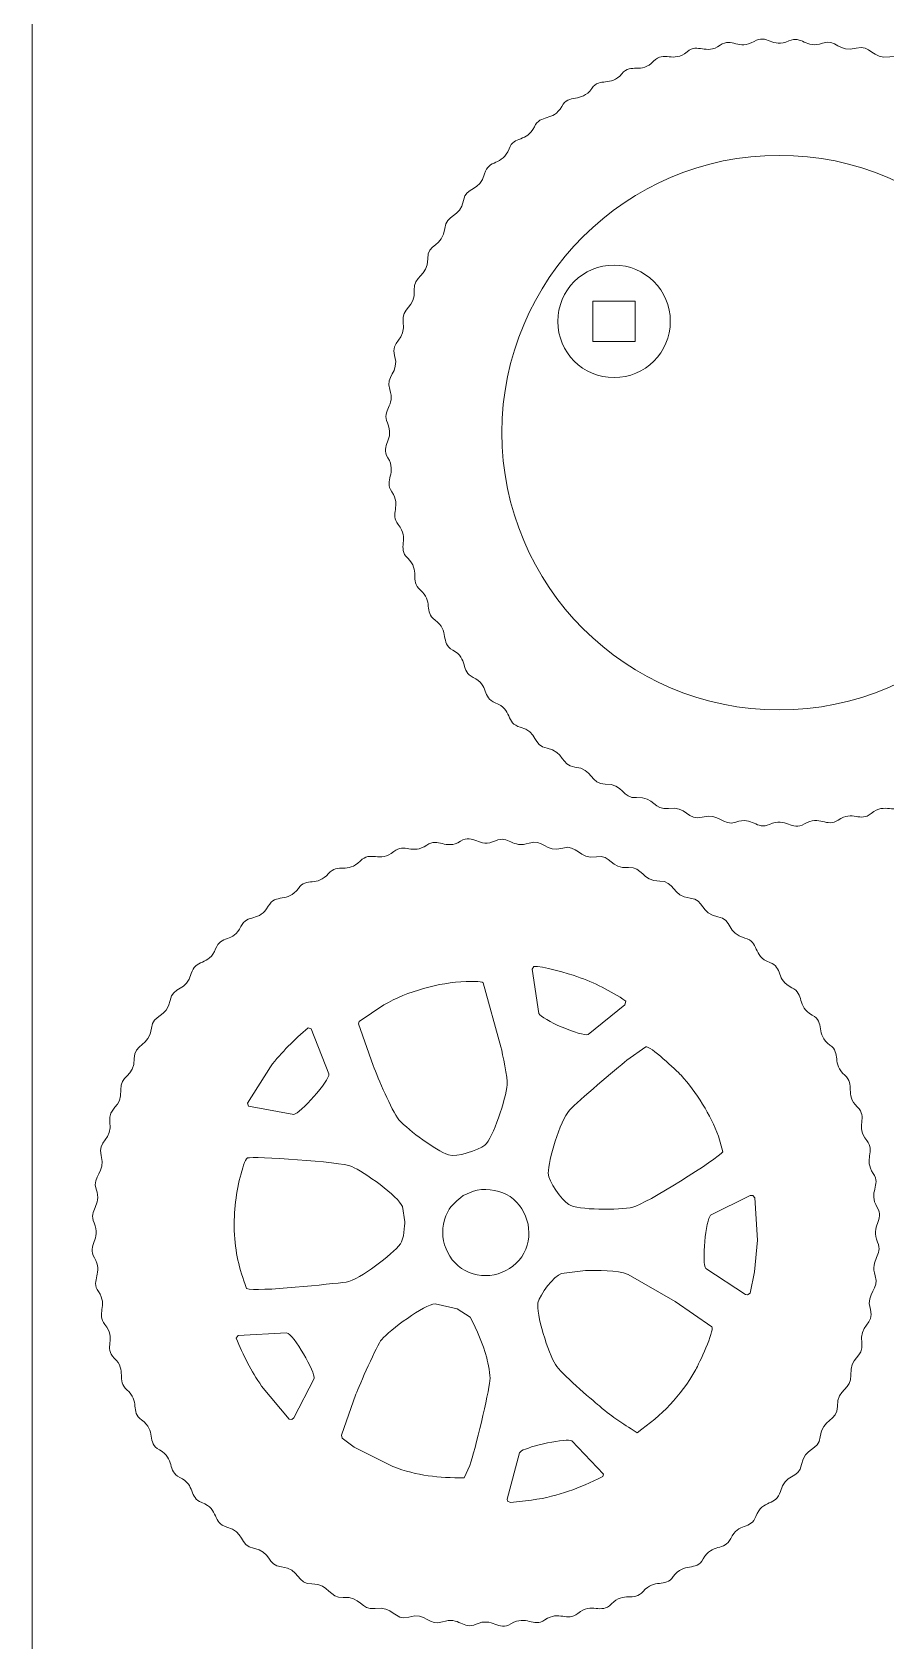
# Model space of a CAD drawing. Header units: centimetres. Extents: x -115 to 36, y 62 to 130.
# Drawn here: x -114.59 to -107.81, y 103.83 to 116.61 of the extents above; entities that cross this region are included whole.
import ezdxf

# ---------------------------------------------------------------- set-up
doc = ezdxf.new("R2010")
doc.units = ezdxf.units.CM
doc.header["$MEASUREMENT"] = 0
doc.layers.add('Camada 1', color=7, linetype='Continuous')

msp = doc.modelspace()

# ---------------------------------------------------------------- linework, layer by layer
at = {"layer": 'Camada 1', "lineweight": 9}
for points, knots in [([(-114.586, 128.83106), (-114.586, 129.51825), (-114.02377, 130.08052), (-113.33658, 130.08052), (-113.33658, 130.08052), (-113.33658, 130.08052), (-79.60186, 130.08052), (-79.60186, 130.08052), (-79.60186, 130.08052), (-78.91467, 130.08052), (-78.3524, 129.51825), (-78.3524, 128.83106), (-78.3524, 128.83106), (-78.3524, 128.83106), (-78.3524, 76.35485), (-78.3524, 76.35485), (-78.3524, 76.35485), (-78.3524, 75.66762), (-78.91467, 75.1054), (-79.60186, 75.1054), (-79.60186, 75.1054), (-79.60186, 75.1054), (-113.33658, 75.1054), (-113.33658, 75.1054), (-113.33658, 75.1054), (-114.02377, 75.1054), (-114.586, 75.66762), (-114.586, 76.35485), (-114.586, 76.35485), (-114.586, 76.35485), (-114.586, 128.83106), (-114.586, 128.83106)], [0, 0, 0, 0, 0.11111111, 0.11111111, 0.11111111, 0.11111111, 0.22222222, 0.22222222, 0.22222222, 0.22222222, 0.33333333, 0.33333333, 0.33333333, 0.33333333, 0.44444444, 0.44444444, 0.44444444, 0.44444444, 0.55555556, 0.55555556, 0.55555556, 0.55555556, 0.66666667, 0.66666667, 0.66666667, 0.66666667, 0.77777778, 0.77777778, 0.77777778, 0.77777778, 1, 1, 1, 1]), ([(-111.55192, 114.55641), (-111.56153, 114.67046), (-111.44121, 114.66235), (-111.44447, 114.80544), (-111.44447, 114.80544), (-111.44721, 114.92546), (-111.32231, 114.90186), (-111.30868, 115.04704), (-111.30868, 115.04704), (-111.29802, 115.16052), (-111.18498, 115.13024), (-111.16004, 115.26833), (-111.16004, 115.26833), (-111.13961, 115.38145), (-111.02568, 115.34133), (-110.99185, 115.48083), (-110.99185, 115.48083), (-110.96346, 115.5979), (-110.84876, 115.54236), (-110.79817, 115.67917), (-110.79817, 115.67917), (-110.75866, 115.78602), (-110.65705, 115.72771), (-110.5973, 115.85454), (-110.5973, 115.85454), (-110.54836, 115.95844), (-110.4485, 115.89039), (-110.37981, 116.01633), (-110.37981, 116.01633), (-110.32234, 116.12171), (-110.22589, 116.03904), (-110.1413, 116.15796), (-110.1413, 116.15796), (-110.07547, 116.25051), (-109.99256, 116.16853), (-109.90195, 116.27531), (-109.90195, 116.27531), (-109.82777, 116.36273), (-109.74891, 116.27133), (-109.65004, 116.37511), (-109.65004, 116.37511), (-109.56707, 116.4622), (-109.49547, 116.35692), (-109.38311, 116.45009), (-109.38311, 116.45009), (-109.29563, 116.52263), (-109.2367, 116.42188), (-109.12139, 116.50164), (-109.12139, 116.50164), (-109.02723, 116.56677), (-108.9745, 116.45835), (-108.85226, 116.53285), (-108.85226, 116.53285), (-108.74954, 116.59546), (-108.7075, 116.47513), (-108.57511, 116.53606), (-108.57511, 116.53606), (-108.47221, 116.58342), (-108.44031, 116.47102), (-108.30898, 116.51813), (-108.30898, 116.51813), (-108.2012, 116.55679), (-108.17806, 116.43844), (-108.04075, 116.47867), (-108.04075, 116.47867), (-107.92539, 116.51247), (-107.916, 116.38556), (-107.77226, 116.41008), (-107.77226, 116.41008), (-107.65993, 116.42925), (-107.65971, 116.31208), (-107.51996, 116.32381), (-107.51996, 116.32381), (-107.40585, 116.33339), (-107.41406, 116.21305), (-107.27101, 116.21636), (-107.27101, 116.21636), (-107.15101, 116.21914), (-107.17439, 116.0941), (-107.02937, 116.08057), (-107.02937, 116.08057), (-106.91592, 116.06999), (-106.94619, 115.95686), (-106.80808, 115.93197), (-106.80808, 115.93197), (-106.69508, 115.9116), (-106.73497, 115.79755), (-106.59554, 115.76374), (-106.59554, 115.76374), (-106.47844, 115.73534), (-106.53409, 115.62072), (-106.3972, 115.57006), (-106.3972, 115.57006), (-106.29034, 115.53051), (-106.34884, 115.42906), (-106.22183, 115.36919), (-106.22183, 115.36919), (-106.11797, 115.32024), (-106.18601, 115.2204), (-106.06008, 115.1517), (-106.06008, 115.1517), (-105.95463, 115.09417), (-106.03733, 114.99771), (-105.91841, 114.91319), (-105.91841, 114.91319), (-105.82597, 114.84749), (-105.90787, 114.76448), (-105.80106, 114.6738), (-105.80106, 114.6738), (-105.71358, 114.59953), (-105.80512, 114.52084), (-105.7013, 114.42193), (-105.7013, 114.42193), (-105.61424, 114.33899), (-105.71946, 114.26729), (-105.62632, 114.155), (-105.62632, 114.155), (-105.55374, 114.0675), (-105.65457, 114.00864), (-105.57477, 113.89328), (-105.57477, 113.89328), (-105.50961, 113.79909), (-105.61804, 113.74644), (-105.54357, 113.62416), (-105.54357, 113.62416), (-105.48096, 113.52135), (-105.60128, 113.4795), (-105.54031, 113.34695), (-105.54031, 113.34695), (-105.49301, 113.24411), (-105.60535, 113.21216), (-105.55828, 113.08083), (-105.55828, 113.08083), (-105.51964, 112.97304), (-105.63778, 112.95003), (-105.59765, 112.8126), (-105.59765, 112.8126), (-105.56396, 112.69724), (-105.69084, 112.68784), (-105.66633, 112.54415), (-105.66633, 112.54415), (-105.64716, 112.4318), (-105.76434, 112.43168), (-105.7526, 112.29181), (-105.7526, 112.29181), (-105.74302, 112.17772), (-105.86321, 112.18595), (-105.86001, 112.04286), (-105.86001, 112.04286), (-105.85733, 111.92275), (-105.98223, 111.9465), (-105.9958, 111.80131), (-105.9958, 111.80131), (-106.00642, 111.68774), (-106.11953, 111.71818), (-106.14444, 111.57997), (-106.14444, 111.57997), (-106.1648, 111.46699), (-106.27889, 111.50673), (-106.31267, 111.36743), (-106.31267, 111.36743), (-106.34104, 111.25044), (-106.45567, 111.30598), (-106.50635, 111.16914), (-106.50635, 111.16914), (-106.54598, 111.06214), (-106.64733, 111.12075), (-106.70718, 110.99376), (-106.70718, 110.99376), (-106.75618, 110.88979), (-106.85597, 110.95793), (-106.92471, 110.83197), (-106.92471, 110.83197), (-106.98222, 110.72659), (-107.0787, 110.80922), (-107.16322, 110.69034), (-107.16322, 110.69034), (-107.22904, 110.59777), (-107.31183, 110.67985), (-107.40261, 110.57295), (-107.40261, 110.57295), (-107.47683, 110.48555), (-107.55558, 110.57693), (-107.65448, 110.47319), (-107.65448, 110.47319), (-107.73751, 110.38609), (-107.80901, 110.49141), (-107.92141, 110.39821), (-107.92141, 110.39821), (-108.00886, 110.3257), (-108.06776, 110.42645), (-108.18313, 110.34667), (-108.18313, 110.34667), (-108.27731, 110.28154), (-108.3299, 110.38991), (-108.45226, 110.31546), (-108.45226, 110.31546), (-108.55504, 110.25292), (-108.59685, 110.37313), (-108.72942, 110.3122), (-108.72942, 110.3122), (-108.83227, 110.26493), (-108.86424, 110.37725), (-108.99554, 110.33017), (-108.99554, 110.33017), (-109.10334, 110.29152), (-109.12623, 110.4097), (-109.26377, 110.36954), (-109.26377, 110.36954), (-109.37912, 110.33586), (-109.38849, 110.46272), (-109.53222, 110.43822), (-109.53222, 110.43822), (-109.64457, 110.41907), (-109.64476, 110.53622), (-109.78456, 110.52449), (-109.78456, 110.52449), (-109.89866, 110.51491), (-109.89037, 110.63515), (-110.03355, 110.6319), (-110.03355, 110.6319), (-110.15353, 110.62918), (-110.13007, 110.75418), (-110.27511, 110.76773), (-110.27511, 110.76773), (-110.38855, 110.77833), (-110.35821, 110.89138), (-110.4964, 110.91633), (-110.4964, 110.91633), (-110.60947, 110.93674), (-110.56952, 111.05075), (-110.70894, 111.08456), (-110.70894, 111.08456), (-110.82602, 111.11295), (-110.7704, 111.2276), (-110.90728, 111.27824), (-110.90728, 111.27824), (-111.01424, 111.31781), (-110.95559, 111.41918), (-111.08265, 111.47907), (-111.08265, 111.47907), (-111.18653, 111.52804), (-111.11848, 111.62785), (-111.24444, 111.6966), (-111.24444, 111.6966), (-111.34985, 111.75413), (-111.2671, 111.85039), (-111.38607, 111.93507), (-111.38607, 111.93507), (-111.4786, 112.00093), (-111.3965, 112.08367), (-111.50346, 112.1745), (-111.50346, 112.1745), (-111.59085, 112.24871), (-111.49934, 112.32733), (-111.60322, 112.42637), (-111.60322, 112.42637), (-111.69029, 112.50938), (-111.58496, 112.58094), (-111.6782, 112.6933), (-111.6782, 112.6933), (-111.75075, 112.78073), (-111.6499, 112.83954), (-111.72975, 112.95502), (-111.72975, 112.95502), (-111.79485, 113.04917), (-111.68643, 113.10178), (-111.76096, 113.22415), (-111.76096, 113.22415), (-111.82355, 113.32691), (-111.70323, 113.36883), (-111.76417, 113.50126), (-111.76417, 113.50126), (-111.81157, 113.60426), (-111.69906, 113.63605), (-111.74624, 113.76743), (-111.74624, 113.76743), (-111.78491, 113.87513), (-111.66662, 113.89821), (-111.70683, 114.03571), (-111.70683, 114.03571), (-111.74055, 114.15099), (-111.61372, 114.16024), (-111.63819, 114.30416), (-111.63819, 114.30416), (-111.65729, 114.41653), (-111.54023, 114.41657), (-111.55192, 114.55641)], [0, 0, 0, 0, 0.01369863, 0.01369863, 0.01369863, 0.01369863, 0.02739726, 0.02739726, 0.02739726, 0.02739726, 0.04109589, 0.04109589, 0.04109589, 0.04109589, 0.05479452, 0.05479452, 0.05479452, 0.05479452, 0.06849315, 0.06849315, 0.06849315, 0.06849315, 0.08219178, 0.08219178, 0.08219178, 0.08219178, 0.09589041, 0.09589041, 0.09589041, 0.09589041, 0.10958904, 0.10958904, 0.10958904, 0.10958904, 0.12328767, 0.12328767, 0.12328767, 0.12328767, 0.1369863, 0.1369863, 0.1369863, 0.1369863, 0.15068493, 0.15068493, 0.15068493, 0.15068493, 0.16438356, 0.16438356, 0.16438356, 0.16438356, 0.17808219, 0.17808219, 0.17808219, 0.17808219, 0.19178082, 0.19178082, 0.19178082, 0.19178082, 0.20547945, 0.20547945, 0.20547945, 0.20547945, 0.21917808, 0.21917808, 0.21917808, 0.21917808, 0.23287671, 0.23287671, 0.23287671, 0.23287671, 0.24657534, 0.24657534, 0.24657534, 0.24657534, 0.26027397, 0.26027397, 0.26027397, 0.26027397, 0.2739726, 0.2739726, 0.2739726, 0.2739726, 0.28767123, 0.28767123, 0.28767123, 0.28767123, 0.30136986, 0.30136986, 0.30136986, 0.30136986, 0.31506849, 0.31506849, 0.31506849, 0.31506849, 0.32876712, 0.32876712, 0.32876712, 0.32876712, 0.34246575, 0.34246575, 0.34246575, 0.34246575, 0.35616438, 0.35616438, 0.35616438, 0.35616438, 0.36986301, 0.36986301, 0.36986301, 0.36986301, 0.38356164, 0.38356164, 0.38356164, 0.38356164, 0.39726027, 0.39726027, 0.39726027, 0.39726027, 0.4109589, 0.4109589, 0.4109589, 0.4109589, 0.42465753, 0.42465753, 0.42465753, 0.42465753, 0.43835616, 0.43835616, 0.43835616, 0.43835616, 0.45205479, 0.45205479, 0.45205479, 0.45205479, 0.46575342, 0.46575342, 0.46575342, 0.46575342, 0.47945205, 0.47945205, 0.47945205, 0.47945205, 0.49315068, 0.49315068, 0.49315068, 0.49315068, 0.50684932, 0.50684932, 0.50684932, 0.50684932, 0.52054795, 0.52054795, 0.52054795, 0.52054795, 0.53424658, 0.53424658, 0.53424658, 0.53424658, 0.54794521, 0.54794521, 0.54794521, 0.54794521, 0.56164384, 0.56164384, 0.56164384, 0.56164384, 0.57534247, 0.57534247, 0.57534247, 0.57534247, 0.5890411, 0.5890411, 0.5890411, 0.5890411, 0.60273973, 0.60273973, 0.60273973, 0.60273973, 0.61643836, 0.61643836, 0.61643836, 0.61643836, 0.63013699, 0.63013699, 0.63013699, 0.63013699, 0.64383562, 0.64383562, 0.64383562, 0.64383562, 0.65753425, 0.65753425, 0.65753425, 0.65753425, 0.67123288, 0.67123288, 0.67123288, 0.67123288, 0.68493151, 0.68493151, 0.68493151, 0.68493151, 0.69863014, 0.69863014, 0.69863014, 0.69863014, 0.71232877, 0.71232877, 0.71232877, 0.71232877, 0.7260274, 0.7260274, 0.7260274, 0.7260274, 0.73972603, 0.73972603, 0.73972603, 0.73972603, 0.75342466, 0.75342466, 0.75342466, 0.75342466, 0.76712329, 0.76712329, 0.76712329, 0.76712329, 0.78082192, 0.78082192, 0.78082192, 0.78082192, 0.79452055, 0.79452055, 0.79452055, 0.79452055, 0.80821918, 0.80821918, 0.80821918, 0.80821918, 0.82191781, 0.82191781, 0.82191781, 0.82191781, 0.83561644, 0.83561644, 0.83561644, 0.83561644, 0.84931507, 0.84931507, 0.84931507, 0.84931507, 0.8630137, 0.8630137, 0.8630137, 0.8630137, 0.87671233, 0.87671233, 0.87671233, 0.87671233, 0.89041096, 0.89041096, 0.89041096, 0.89041096, 0.90410959, 0.90410959, 0.90410959, 0.90410959, 0.91780822, 0.91780822, 0.91780822, 0.91780822, 0.93150685, 0.93150685, 0.93150685, 0.93150685, 0.94520548, 0.94520548, 0.94520548, 0.94520548, 0.95890411, 0.95890411, 0.95890411, 0.95890411, 0.97260274, 0.97260274, 0.97260274, 0.97260274, 1, 1, 1, 1]), ([(-108.65224, 111.22132), (-109.86884, 111.22132), (-110.85505, 112.20757), (-110.85505, 113.42417), (-110.85505, 113.42417), (-110.85505, 114.64073), (-109.86884, 115.62698), (-108.65224, 115.62698), (-108.65224, 115.62698), (-107.43568, 115.62698), (-106.44943, 114.64073), (-106.44943, 113.42417), (-106.44943, 113.42417), (-106.44943, 112.20757), (-107.43568, 111.22132), (-108.65224, 111.22132)], [0, 0, 0, 0, 0.2, 0.2, 0.2, 0.2, 0.4, 0.4, 0.4, 0.4, 0.6, 0.6, 0.6, 0.6, 1, 1, 1, 1]), ([(-109.96395, 114.75499), (-110.21074, 114.75499), (-110.41081, 114.55493), (-110.41081, 114.30813), (-110.41081, 114.30813), (-110.41081, 114.06133), (-110.21074, 113.86131), (-109.96395, 113.86131), (-109.96395, 113.86131), (-109.71711, 113.86131), (-109.51708, 114.06133), (-109.51708, 114.30813), (-109.51708, 114.30813), (-109.51708, 114.55493), (-109.71711, 114.75499), (-109.96395, 114.75499)], [0, 0, 0, 0, 0.2, 0.2, 0.2, 0.2, 0.4, 0.4, 0.4, 0.4, 0.6, 0.6, 0.6, 0.6, 1, 1, 1, 1]), ([(-109.79644, 114.14887), (-109.90808, 114.14887), (-110.01977, 114.14887), (-110.13141, 114.14887), (-110.13141, 114.14887), (-110.13141, 114.25506), (-110.13141, 114.36124), (-110.13141, 114.46747), (-110.13141, 114.46747), (-110.01977, 114.46747), (-109.90808, 114.46747), (-109.79644, 114.46747), (-109.79644, 114.46747), (-109.79644, 114.36124), (-109.79644, 114.25506), (-109.79644, 114.14887)], [0, 0, 0, 0, 0.2, 0.2, 0.2, 0.2, 0.4, 0.4, 0.4, 0.4, 0.6, 0.6, 0.6, 0.6, 1, 1, 1, 1]), ([(-113.88235, 108.20177), (-113.89193, 108.31573), (-113.77169, 108.30767), (-113.77494, 108.45077), (-113.77494, 108.45077), (-113.77767, 108.57079), (-113.65266, 108.5473), (-113.63911, 108.69236), (-113.63911, 108.69236), (-113.6285, 108.80586), (-113.51537, 108.77555), (-113.4905, 108.91366), (-113.4905, 108.91366), (-113.47014, 109.02669), (-113.35601, 108.98675), (-113.32228, 109.12616), (-113.32228, 109.12616), (-113.29397, 109.24316), (-113.17916, 109.18778), (-113.1286, 109.32449), (-113.1286, 109.32449), (-113.08905, 109.43143), (-112.98761, 109.37293), (-112.92777, 109.49986), (-112.92777, 109.49986), (-112.87877, 109.60379), (-112.779, 109.53569), (-112.71024, 109.66166), (-112.71024, 109.66166), (-112.65266, 109.76715), (-112.55632, 109.68435), (-112.47177, 109.80328), (-112.47177, 109.80328), (-112.406, 109.8958), (-112.32294, 109.8139), (-112.23238, 109.92063), (-112.23238, 109.92063), (-112.15819, 110.00807), (-112.07941, 109.91663), (-111.98051, 110.02044), (-111.98051, 110.02044), (-111.89757, 110.1075), (-111.82584, 110.00229), (-111.71354, 110.09541), (-111.71354, 110.09541), (-111.62604, 110.16797), (-111.56713, 110.0672), (-111.45181, 110.14696), (-111.45181, 110.14696), (-111.35762, 110.2121), (-111.30498, 110.10368), (-111.18269, 110.17817), (-111.18269, 110.17817), (-111.07989, 110.24079), (-111.03815, 110.12047), (-110.90553, 110.18143), (-110.90553, 110.18143), (-110.80267, 110.22871), (-110.77078, 110.11638), (-110.63945, 110.16346), (-110.63945, 110.16346), (-110.53157, 110.20213), (-110.5087, 110.08378), (-110.37122, 110.12404), (-110.37122, 110.12404), (-110.2559, 110.15781), (-110.24627, 110.0309), (-110.10268, 110.05541), (-110.10268, 110.05541), (-109.99043, 110.07457), (-109.99014, 109.95742), (-109.85039, 109.96914), (-109.85039, 109.96914), (-109.73627, 109.97871), (-109.74454, 109.85836), (-109.60144, 109.86168), (-109.60144, 109.86168), (-109.48136, 109.86446), (-109.50486, 109.73944), (-109.35984, 109.7259), (-109.35984, 109.7259), (-109.24637, 109.7153), (-109.27659, 109.60215), (-109.13855, 109.57729), (-109.13855, 109.57729), (-109.02547, 109.55693), (-109.06548, 109.44288), (-108.926, 109.40907), (-108.926, 109.40907), (-108.80896, 109.3807), (-108.86452, 109.26607), (-108.72767, 109.21539), (-108.72767, 109.21539), (-108.62074, 109.17579), (-108.67922, 109.07433), (-108.5523, 109.01452), (-108.5523, 109.01452), (-108.44837, 108.96554), (-108.51654, 108.86578), (-108.3905, 108.79703), (-108.3905, 108.79703), (-108.28507, 108.73952), (-108.36772, 108.64304), (-108.24888, 108.55852), (-108.24888, 108.55852), (-108.15632, 108.49269), (-108.23835, 108.40988), (-108.13149, 108.31912), (-108.13149, 108.31912), (-108.04403, 108.24484), (-108.13553, 108.16623), (-108.03173, 108.06725), (-108.03173, 108.06725), (-107.94464, 107.98421), (-108.04994, 107.9127), (-107.95675, 107.80033), (-107.95675, 107.80033), (-107.88423, 107.71289), (-107.98499, 107.65393), (-107.9052, 107.53861), (-107.9052, 107.53861), (-107.84002, 107.4444), (-107.94853, 107.39197), (-107.87399, 107.26948), (-107.87399, 107.26948), (-107.81145, 107.16671), (-107.93166, 107.12482), (-107.87073, 106.99232), (-107.87073, 106.99232), (-107.82345, 106.88951), (-107.9358, 106.85744), (-107.88871, 106.72616), (-107.88871, 106.72616), (-107.85007, 106.61846), (-107.96826, 106.59535), (-107.92812, 106.45792), (-107.92812, 106.45792), (-107.89441, 106.34251), (-108.02128, 106.33318), (-107.99675, 106.18947), (-107.99675, 106.18947), (-107.97758, 106.07716), (-108.0947, 106.07714), (-108.08302, 105.93714), (-108.08302, 105.93714), (-108.07351, 105.82316), (-108.1937, 105.83125), (-108.19044, 105.68818), (-108.19044, 105.68818), (-108.1877, 105.56816), (-108.31267, 105.59179), (-108.32627, 105.44663), (-108.32627, 105.44663), (-108.33691, 105.33309), (-108.45004, 105.36336), (-108.47491, 105.22529), (-108.47491, 105.22529), (-108.49528, 105.11219), (-108.60924, 105.15229), (-108.64309, 105.01275), (-108.64309, 105.01275), (-108.67145, 104.89582), (-108.78617, 104.95124), (-108.83677, 104.81446), (-108.83677, 104.81446), (-108.8763, 104.7076), (-108.97795, 104.76592), (-109.03765, 104.63909), (-109.03765, 104.63909), (-109.08657, 104.53516), (-109.18637, 104.60331), (-109.25514, 104.47729), (-109.25514, 104.47729), (-109.31261, 104.37197), (-109.40906, 104.45454), (-109.49364, 104.33567), (-109.49364, 104.33567), (-109.55951, 104.2431), (-109.64229, 104.32515), (-109.73304, 104.21828), (-109.73304, 104.21828), (-109.80733, 104.13079), (-109.88596, 104.22237), (-109.98491, 104.11852), (-109.98491, 104.11852), (-110.06792, 104.0314), (-110.1394, 104.13676), (-110.25183, 104.04354), (-110.25183, 104.04354), (-110.33928, 103.97103), (-110.39824, 104.07177), (-110.51356, 103.99199), (-110.51356, 103.99199), (-110.60775, 103.92683), (-110.66021, 104.0353), (-110.78268, 103.96078), (-110.78268, 103.96078), (-110.88547, 103.89824), (-110.92732, 104.01845), (-111.05984, 103.95753), (-111.05984, 103.95753), (-111.16276, 103.91022), (-111.19461, 104.02262), (-111.32596, 103.9755), (-111.32596, 103.9755), (-111.43375, 103.93683), (-111.4567, 104.05503), (-111.5942, 104.01487), (-111.5942, 104.01487), (-111.70951, 103.98119), (-111.719, 104.10806), (-111.86265, 104.08355), (-111.86265, 104.08355), (-111.97499, 104.06438), (-111.97514, 104.18155), (-112.11503, 104.16981), (-112.11503, 104.16981), (-112.22906, 104.16024), (-112.22083, 104.2805), (-112.36398, 104.27723), (-112.36398, 104.27723), (-112.48396, 104.27449), (-112.46045, 104.39945), (-112.60557, 104.41306), (-112.60557, 104.41306), (-112.71902, 104.4237), (-112.68873, 104.53672), (-112.82687, 104.56166), (-112.82687, 104.56166), (-112.93994, 104.58208), (-112.8999, 104.69604), (-113.03941, 104.72988), (-113.03941, 104.72988), (-113.15633, 104.75824), (-113.10088, 104.87295), (-113.2377, 104.92357), (-113.2377, 104.92357), (-113.34464, 104.96313), (-113.28609, 105.06459), (-113.41307, 105.12439), (-113.41307, 105.12439), (-113.51699, 105.17333), (-113.44896, 105.27327), (-113.57487, 105.34193), (-113.57487, 105.34193), (-113.68032, 105.39943), (-113.5975, 105.49571), (-113.71649, 105.58039), (-113.71649, 105.58039), (-113.80905, 105.64627), (-113.72699, 105.72905), (-113.83389, 105.81983), (-113.83389, 105.81983), (-113.92132, 105.89407), (-113.82976, 105.97272), (-113.93365, 106.0717), (-113.93365, 106.0717), (-114.02074, 106.15467), (-113.91544, 106.22633), (-114.00862, 106.33862), (-114.00862, 106.33862), (-114.08118, 106.42605), (-113.98037, 106.48495), (-114.06017, 106.60035), (-114.06017, 106.60035), (-114.12534, 106.6946), (-114.01685, 106.74706), (-114.09142, 106.86952), (-114.09142, 106.86952), (-114.15398, 106.97225), (-114.0337, 107.01399), (-114.09464, 107.14659), (-114.09464, 107.14659), (-114.14199, 107.24961), (-114.02949, 107.28135), (-114.07667, 107.41275), (-114.07667, 107.41275), (-114.11533, 107.52042), (-113.99712, 107.54365), (-114.03725, 107.68103), (-114.03725, 107.68103), (-114.07094, 107.79637), (-113.94411, 107.80581), (-113.96862, 107.94948), (-113.96862, 107.94948), (-113.98779, 108.06185), (-113.87066, 108.06186), (-113.88235, 108.20177)], [0, 0, 0, 0, 0.01369863, 0.01369863, 0.01369863, 0.01369863, 0.02739726, 0.02739726, 0.02739726, 0.02739726, 0.04109589, 0.04109589, 0.04109589, 0.04109589, 0.05479452, 0.05479452, 0.05479452, 0.05479452, 0.06849315, 0.06849315, 0.06849315, 0.06849315, 0.08219178, 0.08219178, 0.08219178, 0.08219178, 0.09589041, 0.09589041, 0.09589041, 0.09589041, 0.10958904, 0.10958904, 0.10958904, 0.10958904, 0.12328767, 0.12328767, 0.12328767, 0.12328767, 0.1369863, 0.1369863, 0.1369863, 0.1369863, 0.15068493, 0.15068493, 0.15068493, 0.15068493, 0.16438356, 0.16438356, 0.16438356, 0.16438356, 0.17808219, 0.17808219, 0.17808219, 0.17808219, 0.19178082, 0.19178082, 0.19178082, 0.19178082, 0.20547945, 0.20547945, 0.20547945, 0.20547945, 0.21917808, 0.21917808, 0.21917808, 0.21917808, 0.23287671, 0.23287671, 0.23287671, 0.23287671, 0.24657534, 0.24657534, 0.24657534, 0.24657534, 0.26027397, 0.26027397, 0.26027397, 0.26027397, 0.2739726, 0.2739726, 0.2739726, 0.2739726, 0.28767123, 0.28767123, 0.28767123, 0.28767123, 0.30136986, 0.30136986, 0.30136986, 0.30136986, 0.31506849, 0.31506849, 0.31506849, 0.31506849, 0.32876712, 0.32876712, 0.32876712, 0.32876712, 0.34246575, 0.34246575, 0.34246575, 0.34246575, 0.35616438, 0.35616438, 0.35616438, 0.35616438, 0.36986301, 0.36986301, 0.36986301, 0.36986301, 0.38356164, 0.38356164, 0.38356164, 0.38356164, 0.39726027, 0.39726027, 0.39726027, 0.39726027, 0.4109589, 0.4109589, 0.4109589, 0.4109589, 0.42465753, 0.42465753, 0.42465753, 0.42465753, 0.43835616, 0.43835616, 0.43835616, 0.43835616, 0.45205479, 0.45205479, 0.45205479, 0.45205479, 0.46575342, 0.46575342, 0.46575342, 0.46575342, 0.47945205, 0.47945205, 0.47945205, 0.47945205, 0.49315068, 0.49315068, 0.49315068, 0.49315068, 0.50684932, 0.50684932, 0.50684932, 0.50684932, 0.52054795, 0.52054795, 0.52054795, 0.52054795, 0.53424658, 0.53424658, 0.53424658, 0.53424658, 0.54794521, 0.54794521, 0.54794521, 0.54794521, 0.56164384, 0.56164384, 0.56164384, 0.56164384, 0.57534247, 0.57534247, 0.57534247, 0.57534247, 0.5890411, 0.5890411, 0.5890411, 0.5890411, 0.60273973, 0.60273973, 0.60273973, 0.60273973, 0.61643836, 0.61643836, 0.61643836, 0.61643836, 0.63013699, 0.63013699, 0.63013699, 0.63013699, 0.64383562, 0.64383562, 0.64383562, 0.64383562, 0.65753425, 0.65753425, 0.65753425, 0.65753425, 0.67123288, 0.67123288, 0.67123288, 0.67123288, 0.68493151, 0.68493151, 0.68493151, 0.68493151, 0.69863014, 0.69863014, 0.69863014, 0.69863014, 0.71232877, 0.71232877, 0.71232877, 0.71232877, 0.7260274, 0.7260274, 0.7260274, 0.7260274, 0.73972603, 0.73972603, 0.73972603, 0.73972603, 0.75342466, 0.75342466, 0.75342466, 0.75342466, 0.76712329, 0.76712329, 0.76712329, 0.76712329, 0.78082192, 0.78082192, 0.78082192, 0.78082192, 0.79452055, 0.79452055, 0.79452055, 0.79452055, 0.80821918, 0.80821918, 0.80821918, 0.80821918, 0.82191781, 0.82191781, 0.82191781, 0.82191781, 0.83561644, 0.83561644, 0.83561644, 0.83561644, 0.84931507, 0.84931507, 0.84931507, 0.84931507, 0.8630137, 0.8630137, 0.8630137, 0.8630137, 0.87671233, 0.87671233, 0.87671233, 0.87671233, 0.89041096, 0.89041096, 0.89041096, 0.89041096, 0.90410959, 0.90410959, 0.90410959, 0.90410959, 0.91780822, 0.91780822, 0.91780822, 0.91780822, 0.93150685, 0.93150685, 0.93150685, 0.93150685, 0.94520548, 0.94520548, 0.94520548, 0.94520548, 0.95890411, 0.95890411, 0.95890411, 0.95890411, 0.97260274, 0.97260274, 0.97260274, 0.97260274, 1, 1, 1, 1]), ([(-110.2586, 109.10315), (-110.11858, 109.05397), (-109.99261, 108.99079), (-109.87014, 108.90825), (-109.87014, 108.90825), (-109.87014, 108.90825), (-109.87775, 108.87958), (-109.87775, 108.87958), (-109.87775, 108.87958), (-109.87775, 108.87958), (-110.16996, 108.64348), (-110.16996, 108.64348), (-110.16996, 108.64348), (-110.21898, 108.62178), (-110.54096, 108.76155), (-110.56194, 108.81018), (-110.56194, 108.81018), (-110.56194, 108.81018), (-110.61395, 109.16282), (-110.61395, 109.16282), (-110.61395, 109.16282), (-110.61395, 109.16282), (-110.60029, 109.18329), (-110.60029, 109.18329), (-110.60029, 109.18329), (-110.54963, 109.19116), (-110.31687, 109.12358), (-110.2586, 109.10315)], [0, 0, 0, 0, 0.125, 0.125, 0.125, 0.125, 0.25, 0.25, 0.25, 0.25, 0.375, 0.375, 0.375, 0.375, 0.5, 0.5, 0.5, 0.5, 0.625, 0.625, 0.625, 0.625, 0.75, 0.75, 0.75, 0.75, 1, 1, 1, 1]), ([(-111.2786, 107.68683), (-111.38665, 107.72472), (-111.58578, 107.87391), (-111.67345, 107.96352), (-111.67345, 107.96352), (-111.73523, 108.05173), (-111.83558, 108.28699), (-111.87796, 108.39723), (-111.87796, 108.39723), (-111.87796, 108.39723), (-111.99387, 108.72679), (-111.99387, 108.72679), (-111.99387, 108.72679), (-111.99387, 108.72679), (-111.9893, 108.74594), (-111.9893, 108.74594), (-111.9893, 108.74594), (-111.9893, 108.74594), (-111.79325, 108.87852), (-111.79325, 108.87852), (-111.79325, 108.87852), (-111.60198, 108.98542), (-111.35831, 109.05621), (-111.13943, 109.0629), (-111.13943, 109.0629), (-111.11685, 109.06357), (-111.01502, 109.06882), (-111.00402, 109.05194), (-111.00402, 109.05194), (-111.00402, 109.05194), (-110.86248, 108.54592), (-110.86248, 108.54592), (-110.86248, 108.54592), (-110.85043, 108.48963), (-110.80839, 108.29396), (-110.81288, 108.24313), (-110.81288, 108.24313), (-110.82256, 108.13348), (-110.92663, 107.81568), (-110.99032, 107.76417), (-110.99032, 107.76417), (-111.04208, 107.72231), (-111.21479, 107.66441), (-111.2786, 107.68683)], [0, 0, 0, 0, 0.08333333, 0.08333333, 0.08333333, 0.08333333, 0.16666667, 0.16666667, 0.16666667, 0.16666667, 0.25, 0.25, 0.25, 0.25, 0.33333333, 0.33333333, 0.33333333, 0.33333333, 0.41666667, 0.41666667, 0.41666667, 0.41666667, 0.5, 0.5, 0.5, 0.5, 0.58333333, 0.58333333, 0.58333333, 0.58333333, 0.66666667, 0.66666667, 0.66666667, 0.66666667, 0.75, 0.75, 0.75, 0.75, 0.83333333, 0.83333333, 0.83333333, 0.83333333, 1, 1, 1, 1]), ([(-112.69307, 108.38658), (-112.60331, 108.50414), (-112.50552, 108.60192), (-112.39282, 108.69499), (-112.39282, 108.69499), (-112.39282, 108.69499), (-112.36876, 108.68881), (-112.36876, 108.68881), (-112.36876, 108.68881), (-112.36876, 108.68881), (-112.22849, 108.32885), (-112.22849, 108.32885), (-112.22849, 108.32885), (-112.22278, 108.27498), (-112.45997, 108.01177), (-112.50818, 108.00754), (-112.50818, 108.00754), (-112.50818, 108.00754), (-112.86819, 108.07292), (-112.86819, 108.07292), (-112.86819, 108.07292), (-112.86819, 108.07292), (-112.87436, 108.09673), (-112.87436, 108.09673), (-112.87436, 108.09673), (-112.87436, 108.09673), (-112.69307, 108.38658), (-112.69307, 108.38658)], [0, 0, 0, 0, 0.125, 0.125, 0.125, 0.125, 0.25, 0.25, 0.25, 0.25, 0.375, 0.375, 0.375, 0.375, 0.5, 0.5, 0.5, 0.5, 0.625, 0.625, 0.625, 0.625, 0.75, 0.75, 0.75, 0.75, 1, 1, 1, 1]), ([(-110.317, 108.04104), (-110.24794, 108.11868), (-109.94808, 108.3659), (-109.86134, 108.43901), (-109.86134, 108.43901), (-109.86134, 108.43901), (-109.71257, 108.54562), (-109.71257, 108.54562), (-109.71257, 108.54562), (-109.67789, 108.55446), (-109.46899, 108.35862), (-109.4319, 108.31849), (-109.4319, 108.31849), (-109.31206, 108.18862), (-109.19382, 108.00082), (-109.13529, 107.83454), (-109.13529, 107.83454), (-109.13529, 107.83454), (-109.09939, 107.71131), (-109.09939, 107.71131), (-109.09939, 107.71131), (-109.13719, 107.65596), (-109.71946, 107.2924), (-109.81402, 107.27066), (-109.81402, 107.27066), (-109.92135, 107.24597), (-110.25572, 107.24677), (-110.32432, 107.29139), (-110.32432, 107.29139), (-110.38018, 107.32771), (-110.48861, 107.47403), (-110.48704, 107.54165), (-110.48704, 107.54165), (-110.48472, 107.64179), (-110.39608, 107.95219), (-110.317, 108.04104)], [0, 0, 0, 0, 0.1, 0.1, 0.1, 0.1, 0.2, 0.2, 0.2, 0.2, 0.3, 0.3, 0.3, 0.3, 0.4, 0.4, 0.4, 0.4, 0.5, 0.5, 0.5, 0.5, 0.6, 0.6, 0.6, 0.6, 0.7, 0.7, 0.7, 0.7, 0.8, 0.8, 0.8, 0.8, 1, 1, 1, 1]), ([(-112.09232, 106.67478), (-112.20317, 106.66381), (-112.79513, 106.59371), (-112.88358, 106.6253), (-112.88358, 106.6253), (-112.94253, 106.78929), (-112.9734, 106.90601), (-112.98033, 107.08426), (-112.98033, 107.08426), (-112.98592, 107.22622), (-112.96608, 107.39994), (-112.92697, 107.53641), (-112.92697, 107.53641), (-112.9202, 107.56013), (-112.8972, 107.65469), (-112.87474, 107.66183), (-112.87474, 107.66183), (-112.83046, 107.67592), (-112.14065, 107.6338), (-112.04643, 107.59366), (-112.04643, 107.59366), (-111.95636, 107.55535), (-111.67298, 107.35385), (-111.64575, 107.27692), (-111.64575, 107.27692), (-111.64575, 107.27692), (-111.6268, 107.1553), (-111.6268, 107.1553), (-111.6268, 107.1553), (-111.626, 107.12828), (-111.63323, 107.01554), (-111.66127, 106.97883), (-111.66127, 106.97883), (-111.72432, 106.89616), (-111.97979, 106.69833), (-112.09232, 106.67478)], [0, 0, 0, 0, 0.1, 0.1, 0.1, 0.1, 0.2, 0.2, 0.2, 0.2, 0.3, 0.3, 0.3, 0.3, 0.4, 0.4, 0.4, 0.4, 0.5, 0.5, 0.5, 0.5, 0.6, 0.6, 0.6, 0.6, 0.7, 0.7, 0.7, 0.7, 0.8, 0.8, 0.8, 0.8, 1, 1, 1, 1]), ([(-111.08116, 107.39918), (-111.08116, 107.39918), (-111.16315, 107.36247), (-111.16315, 107.36247), (-111.16315, 107.36247), (-111.20904, 107.32513), (-111.2539, 107.29143), (-111.28545, 107.23303), (-111.28545, 107.23303), (-111.37333, 107.07034), (-111.30888, 106.85459), (-111.1462, 106.76671), (-111.1462, 106.76671), (-110.98355, 106.67888), (-110.7678, 106.74328), (-110.67996, 106.90597), (-110.67996, 106.90597), (-110.59209, 107.06865), (-110.65649, 107.28437), (-110.81918, 107.37224), (-110.81918, 107.37224), (-110.8917, 107.41144), (-111.00212, 107.42278), (-111.08116, 107.39918)], [0, 0, 0, 0, 0.14285714, 0.14285714, 0.14285714, 0.14285714, 0.28571429, 0.28571429, 0.28571429, 0.28571429, 0.42857143, 0.42857143, 0.42857143, 0.42857143, 0.57142857, 0.57142857, 0.57142857, 0.57142857, 0.71428571, 0.71428571, 0.71428571, 0.71428571, 1, 1, 1, 1]), ([(-108.82485, 107.00928), (-108.82485, 107.00928), (-108.84764, 106.75813), (-108.84764, 106.75813), (-108.84764, 106.75813), (-108.84764, 106.75813), (-108.8835, 106.58779), (-108.8835, 106.58779), (-108.8835, 106.58779), (-108.8835, 106.58779), (-108.90431, 106.57396), (-108.90431, 106.57396), (-108.90431, 106.57396), (-108.90431, 106.57396), (-108.91974, 106.57798), (-108.91974, 106.57798), (-108.91974, 106.57798), (-108.91974, 106.57798), (-109.23458, 106.78291), (-109.23458, 106.78291), (-109.23458, 106.78291), (-109.27078, 106.82329), (-109.23386, 107.17492), (-109.19716, 107.20723), (-109.19716, 107.20723), (-109.19716, 107.20723), (-108.88308, 107.36383), (-108.88308, 107.36383), (-108.88308, 107.36383), (-108.88308, 107.36383), (-108.86261, 107.36455), (-108.86261, 107.36455), (-108.86261, 107.36455), (-108.86261, 107.36455), (-108.84709, 107.34501), (-108.84709, 107.34501), (-108.84709, 107.34501), (-108.84709, 107.34501), (-108.82485, 107.00928), (-108.82485, 107.00928)], [0, 0, 0, 0, 0.09090909, 0.09090909, 0.09090909, 0.09090909, 0.18181818, 0.18181818, 0.18181818, 0.18181818, 0.27272727, 0.27272727, 0.27272727, 0.27272727, 0.36363636, 0.36363636, 0.36363636, 0.36363636, 0.45454545, 0.45454545, 0.45454545, 0.45454545, 0.54545455, 0.54545455, 0.54545455, 0.54545455, 0.63636364, 0.63636364, 0.63636364, 0.63636364, 0.72727273, 0.72727273, 0.72727273, 0.72727273, 0.81818182, 0.81818182, 0.81818182, 0.81818182, 1, 1, 1, 1]), ([(-110.38043, 106.74396), (-110.38043, 106.74396), (-110.19204, 106.76815), (-110.19204, 106.76815), (-110.19204, 106.76815), (-110.1007, 106.7684), (-109.9367, 106.77331), (-109.85297, 106.7366), (-109.85297, 106.7366), (-109.85297, 106.7366), (-109.478, 106.52152), (-109.478, 106.52152), (-109.478, 106.52152), (-109.478, 106.52152), (-109.18819, 106.32048), (-109.18819, 106.32048), (-109.18819, 106.32048), (-109.16523, 106.28513), (-109.291, 106.02446), (-109.31561, 105.98057), (-109.31561, 105.98057), (-109.43841, 105.7616), (-109.58118, 105.62336), (-109.78053, 105.47928), (-109.78053, 105.47928), (-109.9178, 105.56618), (-109.95345, 105.58517), (-110.0809, 105.69161), (-110.0809, 105.69161), (-110.14675, 105.74659), (-110.38695, 105.95173), (-110.43021, 106.02015), (-110.43021, 106.02015), (-110.48315, 106.10384), (-110.58866, 106.43225), (-110.5682, 106.51192), (-110.5682, 106.51192), (-110.55149, 106.57692), (-110.44349, 106.72341), (-110.38043, 106.74396)], [0, 0, 0, 0, 0.09090909, 0.09090909, 0.09090909, 0.09090909, 0.18181818, 0.18181818, 0.18181818, 0.18181818, 0.27272727, 0.27272727, 0.27272727, 0.27272727, 0.36363636, 0.36363636, 0.36363636, 0.36363636, 0.45454545, 0.45454545, 0.45454545, 0.45454545, 0.54545455, 0.54545455, 0.54545455, 0.54545455, 0.63636364, 0.63636364, 0.63636364, 0.63636364, 0.72727273, 0.72727273, 0.72727273, 0.72727273, 0.81818182, 0.81818182, 0.81818182, 0.81818182, 1, 1, 1, 1]), ([(-111.20963, 106.46397), (-111.20963, 106.46397), (-111.10619, 106.39614), (-111.10619, 106.39614), (-111.10619, 106.39614), (-111.05054, 106.28877), (-111.00647, 106.19231), (-110.97556, 106.07373), (-110.97556, 106.07373), (-110.96414, 106.02996), (-110.94524, 105.93828), (-110.95019, 105.89218), (-110.95019, 105.89218), (-110.96093, 105.79281), (-111.06585, 105.34083), (-111.11038, 105.21971), (-111.11038, 105.21971), (-111.11038, 105.21971), (-111.15372, 105.12152), (-111.15372, 105.12152), (-111.15372, 105.12152), (-111.36233, 105.11966), (-111.52265, 105.13573), (-111.72246, 105.20939), (-111.72246, 105.20939), (-111.72246, 105.20939), (-112.02757, 105.36463), (-112.02757, 105.36463), (-112.02757, 105.36463), (-112.02757, 105.36463), (-112.12357, 105.43475), (-112.12357, 105.43475), (-112.12357, 105.43475), (-112.12357, 105.43475), (-112.12953, 105.45995), (-112.12953, 105.45995), (-112.12953, 105.45995), (-112.12953, 105.45995), (-112.01446, 105.78608), (-112.01446, 105.78608), (-112.01446, 105.78608), (-111.9885, 105.851), (-111.84658, 106.17772), (-111.80996, 106.21979), (-111.80996, 106.21979), (-111.74792, 106.29105), (-111.46881, 106.5008), (-111.38491, 106.50296), (-111.38491, 106.50296), (-111.38491, 106.50296), (-111.20963, 106.46397), (-111.20963, 106.46397)], [0, 0, 0, 0, 0.07142857, 0.07142857, 0.07142857, 0.07142857, 0.14285714, 0.14285714, 0.14285714, 0.14285714, 0.21428571, 0.21428571, 0.21428571, 0.21428571, 0.28571429, 0.28571429, 0.28571429, 0.28571429, 0.35714286, 0.35714286, 0.35714286, 0.35714286, 0.42857143, 0.42857143, 0.42857143, 0.42857143, 0.5, 0.5, 0.5, 0.5, 0.57142857, 0.57142857, 0.57142857, 0.57142857, 0.64285714, 0.64285714, 0.64285714, 0.64285714, 0.71428571, 0.71428571, 0.71428571, 0.71428571, 0.78571429, 0.78571429, 0.78571429, 0.78571429, 0.85714286, 0.85714286, 0.85714286, 0.85714286, 1, 1, 1, 1]), ([(-112.96443, 106.2307), (-112.96443, 106.2307), (-112.95107, 106.25164), (-112.95107, 106.25164), (-112.95107, 106.25164), (-112.95107, 106.25164), (-112.5654, 106.2738), (-112.5654, 106.2738), (-112.5654, 106.2738), (-112.50932, 106.26196), (-112.33552, 105.95642), (-112.34626, 105.90855), (-112.34626, 105.90855), (-112.34626, 105.90855), (-112.50835, 105.59722), (-112.50835, 105.59722), (-112.50835, 105.59722), (-112.50835, 105.59722), (-112.52442, 105.58462), (-112.52442, 105.58462), (-112.52442, 105.58462), (-112.52442, 105.58462), (-112.54421, 105.58783), (-112.54421, 105.58783), (-112.54421, 105.58783), (-112.54421, 105.58783), (-112.76382, 105.84981), (-112.76382, 105.84981), (-112.76382, 105.84981), (-112.84594, 105.9686), (-112.91149, 106.09678), (-112.96443, 106.2307)], [0, 0, 0, 0, 0.11111111, 0.11111111, 0.11111111, 0.11111111, 0.22222222, 0.22222222, 0.22222222, 0.22222222, 0.33333333, 0.33333333, 0.33333333, 0.33333333, 0.44444444, 0.44444444, 0.44444444, 0.44444444, 0.55555556, 0.55555556, 0.55555556, 0.55555556, 0.66666667, 0.66666667, 0.66666667, 0.66666667, 0.77777778, 0.77777778, 0.77777778, 0.77777778, 1, 1, 1, 1]), ([(-110.71506, 105.31837), (-110.71506, 105.31837), (-110.69849, 105.33482), (-110.69849, 105.33482), (-110.69849, 105.33482), (-110.64524, 105.36964), (-110.3342, 105.44111), (-110.29992, 105.4139), (-110.29992, 105.4139), (-110.29992, 105.4139), (-110.04712, 105.14943), (-110.04712, 105.14943), (-110.04712, 105.14943), (-110.04712, 105.14943), (-110.0524, 105.13027), (-110.0524, 105.13027), (-110.0524, 105.13027), (-110.25577, 105.03449), (-110.38606, 104.97947), (-110.61903, 104.94272), (-110.61903, 104.94272), (-110.61903, 104.94272), (-110.78657, 104.92395), (-110.78657, 104.92395), (-110.78657, 104.92395), (-110.78657, 104.92395), (-110.80928, 104.93515), (-110.80928, 104.93515), (-110.80928, 104.93515), (-110.80928, 104.93515), (-110.81351, 104.95008), (-110.81351, 104.95008), (-110.81351, 104.95008), (-110.81351, 104.95008), (-110.71506, 105.31837), (-110.71506, 105.31837)], [0, 0, 0, 0, 0.1, 0.1, 0.1, 0.1, 0.2, 0.2, 0.2, 0.2, 0.3, 0.3, 0.3, 0.3, 0.4, 0.4, 0.4, 0.4, 0.5, 0.5, 0.5, 0.5, 0.6, 0.6, 0.6, 0.6, 0.7, 0.7, 0.7, 0.7, 0.8, 0.8, 0.8, 0.8, 1, 1, 1, 1])]:
    msp.add_open_spline(points, degree=3, knots=knots, dxfattribs=at)

doc.saveas('drawing.dxf')
